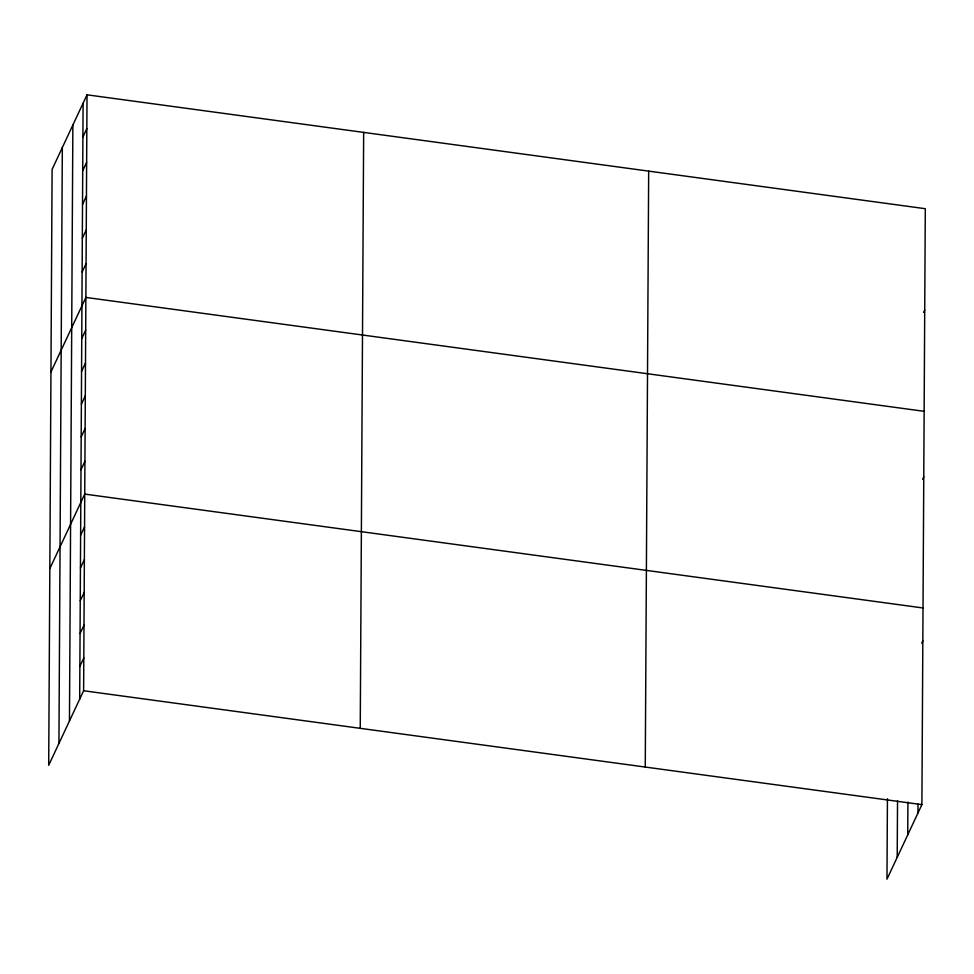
<?xml version="1.0" encoding="UTF-8"?>
<svg xmlns="http://www.w3.org/2000/svg" width="974" height="974" viewBox="0 0 974 974"><rect width="100%" height="100%" fill="white"/><g stroke="black" fill="none" stroke-linecap="round" stroke-linejoin="round"><path stroke-width="1.46" d="M58.927 743.466L62.336 147.537M69.458 720.979L72.867 125.049M79.685 699.149L83.094 103.22M87.027 94.819L52.109 169.366L48.7 765.296L83.618 690.749L87.027 94.819L925.3 208.704L921.891 804.634L886.973 879.181L887.436 798.729M360.246 728.333L363.655 132.403M645.263 767.049L648.672 171.12M897.2 857.351L897.529 800.738M907.731 834.864L907.926 802.089M917.958 813.034L918.007 804.098M82.9 136.993L86.832 128.592M82.705 170.767L86.637 162.366M82.51 204.528L86.442 196.127M82.315 238.301L86.248 229.901M82.12 272.063L86.065 263.674M50.952 371.983L85.87 297.435L924.143 411.32M81.743 338.611L85.675 330.21M81.56 371.386L85.493 362.985M81.366 404.161L85.31 395.761M81.183 436.936L85.115 428.536M81 469.712L84.933 461.311M49.82 568.633L84.738 494.098L923.023 607.971M80.623 535.274L84.555 526.873M80.428 568.049L84.373 559.648M80.245 600.824L84.178 592.423M80.063 633.599L83.995 625.198M79.868 666.374L83.813 657.974M923.596 312.411L924.716 310.012M922.646 479.269L923.766 476.87M921.708 643.157L922.828 640.758M83.618 690.749L921.891 804.634"/></g></svg>
